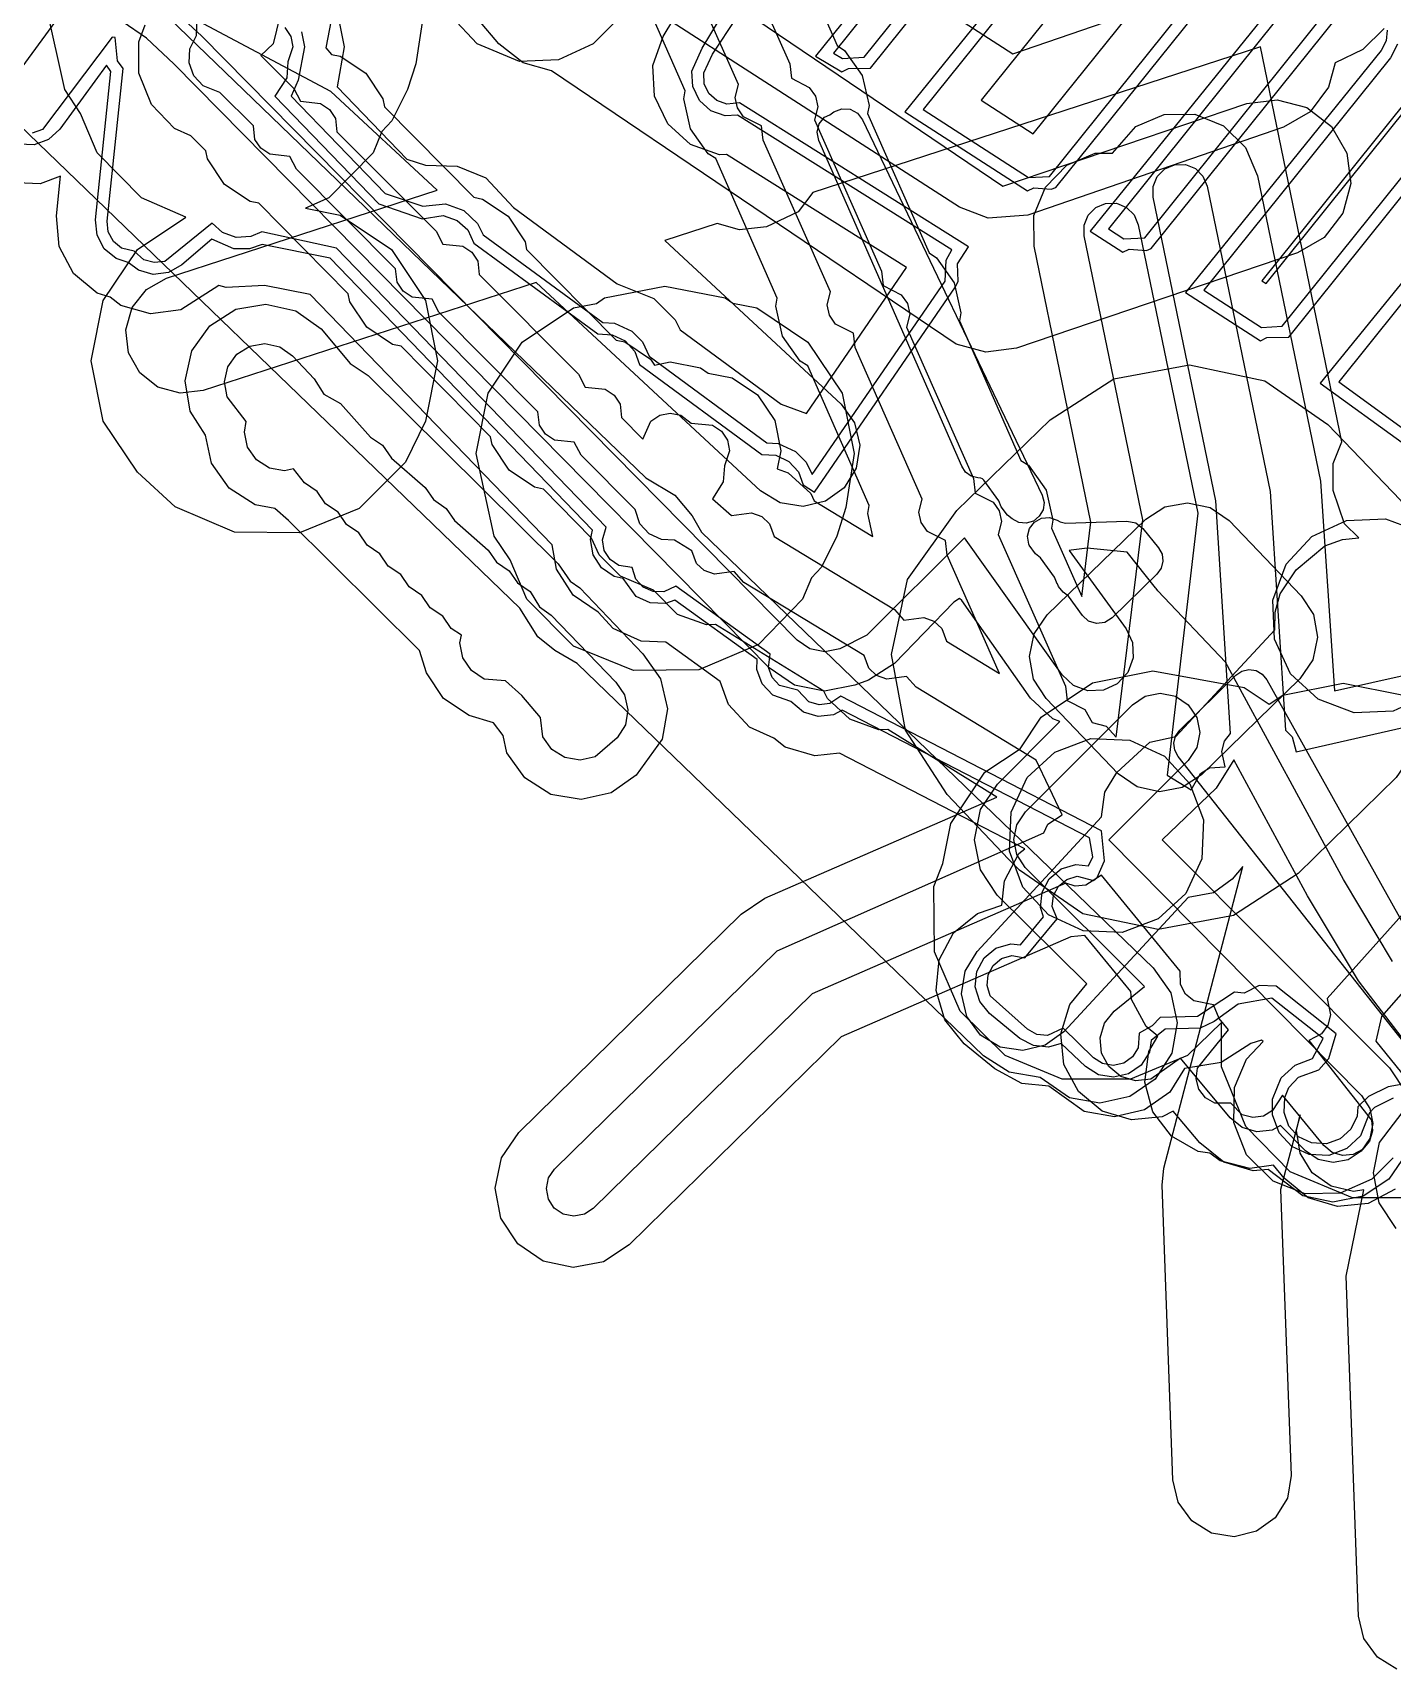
# Model space of a CAD drawing. Header units: metres. Extents: x -2677 to -840, y 169 to 1487.
# Drawn here: x -2003.13 to -1968.64, y 236.05 to 277.59 of the extents above; entities that cross this region are included whole.
import ezdxf

# ---------------------------------------------------------------- set-up
doc = ezdxf.new("R2010")
doc.units = ezdxf.units.M
doc.layers.add('AI_GREENING_EXCLUSIONS', color=1, linetype='Continuous')
doc.layers.add('AI_GREENING_LAWN', color=82, linetype='Continuous')

msp = doc.modelspace()

# ---------------------------------------------------------------- linework, layer by layer
at = {"layer": 'AI_GREENING_EXCLUSIONS'}
for points in [[(-2003.819, 276.143), (-2002.228, 278.323), (-2002.248, 278.566), (-2002.164, 278.826), (-2001.598, 279.342), (-2002.168, 281.927), (-2002.472, 282.015), (-2002.675, 282.198), (-2002.793, 282.444), (-2002.807, 282.755), (-2002.601, 283.121), (-2003.542, 283.991)], [(-1978.419, 283.023), (-1983.269, 276.988), (-1982.605, 276.591), (-1982.432, 276.677), (-1981.876, 276.69), (-1977.347, 282.333)], [(-1978.185, 282.835), (-1982.815, 277.066), (-1982.586, 276.929), (-1982.038, 276.966), (-1977.581, 282.52)], [(-1985.891, 281.972), (-1978.264, 277.052), (-1973.309, 278.759)], [(-1976.255, 281.456), (-1981.005, 275.575), (-1977.889, 273.57), (-1977.728, 273.65), (-1977.292, 273.614), (-1977.172, 273.662), (-1972.474, 279.516)], [(-1976.021, 281.269), (-1980.543, 275.635), (-1977.865, 273.911), (-1977.335, 273.939), (-1972.708, 279.704)], [(-2003.24, 280.591), (-2002.472, 280.452), (-2001.815, 280.03), (-1987.58, 266.287), (-1986.844, 265.85), (-1986.398, 265.322), (-1986.167, 264.906), (-1974.702, 253.854), (-1974.257, 253.213), (-1974.092, 252.451), (-1974.23, 251.683), (-1974.652, 251.026), (-1975.294, 250.582), (-1976.056, 250.416), (-1976.824, 250.555), (-1977.571, 251.064), (-1978.355, 251.199), (-1979.012, 251.621), (-1989.321, 261.573), (-1989.889, 261.902), (-1990.315, 262.255), (-1990.778, 262.98), (-2005.205, 276.909)], [(-1985.63, 280.642), (-1983.926, 276.796), (-1983.883, 276.43), (-1983.43, 276.198), (-1983.273, 275.975), (-1983.213, 275.708), (-1983.298, 275.378), (-1981.594, 271.532), (-1981.551, 271.167), (-1981.097, 270.935), (-1980.94, 270.711), (-1980.88, 270.445), (-1980.966, 270.115), (-1979.261, 266.269), (-1979.219, 265.903), (-1978.765, 265.671), (-1978.608, 265.448), (-1978.548, 265.181), (-1978.633, 264.851), (-1976.929, 261.005), (-1976.886, 260.64), (-1976.433, 260.408), (-1976.252, 260.077), (-1975.893, 259.988), (-1975.645, 259.702), (-1974.966, 265.22), (-1976.453, 272.428), (-1976.455, 272.701), (-1976.352, 272.954), (-1976.16, 273.149), (-1975.909, 273.255), (-1975.636, 273.257), (-1975.382, 273.154), (-1975.188, 272.963), (-1975.082, 272.711), (-1973.572, 265.39), (-1974.352, 258.741), (-1973.742, 258.369), (-1973.504, 258.784), (-1973.275, 258.932), (-1972.88, 258.954), (-1972.958, 259.34), (-1972.889, 259.605), (-1972.742, 259.8), (-1973.115, 265.708), (-1974.704, 273.411), (-1974.706, 273.684), (-1974.603, 273.938), (-1974.411, 274.132), (-1974.16, 274.238), (-1973.886, 274.24), (-1973.633, 274.137), (-1973.439, 273.946), (-1973.333, 273.694), (-1971.734, 265.943), (-1971.345, 259.888), (-1971.174, 259.713), (-1971.074, 259.334), (-1967.985, 260.034)], [(-1984.28, 280.804), (-1982.724, 277.26), (-1982.533, 277.14), (-1982.084, 276.502), (-1981.913, 275.74), (-1981.948, 275.54), (-1980.391, 271.997), (-1980.201, 271.876), (-1979.752, 271.238), (-1979.581, 270.477), (-1979.616, 270.277), (-1978.059, 266.733), (-1977.869, 266.613), (-1977.419, 265.975), (-1977.248, 265.213), (-1977.283, 265.013), (-1976.515, 263.279), (-1976.283, 265.166), (-1977.726, 272.166), (-1977.732, 272.946), (-1977.438, 273.669), (-1976.89, 274.225), (-1976.171, 274.528), (-1975.738, 274.531), (-1975.141, 275.208), (-1974.422, 275.512), (-1973.642, 275.517), (-1972.919, 275.223), (-1972.363, 274.676), (-1972.059, 273.957), (-1970.461, 266.205), (-1970.105, 260.886), (-1968.208, 261.303)], [(-1975.241, 280.643), (-1979.068, 275.875), (-1977.746, 275.024), (-1973.488, 280.33)], [(-1996.775, 278.348), (-1997.037, 277.307), (-1997.344, 277.013), (-1996.508, 276.172), (-1996.337, 275.846), (-1995.831, 275.792), (-1995.604, 275.64), (-1995.453, 275.412), (-1995.414, 275.074), (-1992.897, 272.546), (-1992.727, 272.22), (-1992.22, 272.166), (-1991.993, 272.013), (-1991.842, 271.786), (-1991.804, 271.447), (-1989.287, 268.919), (-1989.116, 268.593), (-1988.61, 268.539), (-1988.383, 268.387), (-1988.232, 268.159), (-1988.193, 267.821), (-1987.649, 267.274), (-1987.452, 267.726), (-1987.225, 267.878), (-1986.957, 267.931), (-1986.689, 267.878), (-1986.43, 267.678), (-1985.887, 267.625), (-1985.66, 267.473), (-1985.508, 267.246), (-1985.455, 266.978), (-1985.584, 266.597), (-1985.611, 266.19), (-1985.882, 265.754), (-1985.399, 265.332), (-1984.894, 265.4), (-1984.637, 265.307), (-1984.436, 265.122), (-1984.318, 264.802), (-1981.27, 262.948), (-1981.027, 262.673), (-1980.522, 262.741), (-1980.265, 262.647), (-1980.064, 262.463), (-1979.946, 262.143), (-1978.603, 261.326), (-1979.934, 264.33), (-1979.976, 264.695), (-1980.43, 264.927), (-1980.587, 265.151), (-1980.647, 265.417), (-1980.562, 265.747), (-1982.266, 269.593), (-1982.309, 269.959), (-1982.762, 270.191), (-1982.919, 270.414), (-1982.979, 270.681), (-1982.894, 271.011), (-1984.598, 274.857), (-1984.641, 275.222), (-1985.095, 275.454), (-1985.252, 275.678), (-1985.312, 275.944), (-1985.226, 276.274), (-1986.931, 280.12)], [(-1995.475, 278.348), (-1995.699, 277.202), (-1995.551, 277.036), (-1995.331, 276.992), (-1994.683, 276.557), (-1994.251, 275.907), (-1994.211, 275.708), (-1991.941, 273.41), (-1991.72, 273.365), (-1991.072, 272.93), (-1990.64, 272.281), (-1990.601, 272.082), (-1988.33, 269.783), (-1988.109, 269.739), (-1987.461, 269.304), (-1987.36, 269.151), (-1986.957, 269.231), (-1986.192, 269.079), (-1985.992, 268.946), (-1985.39, 268.826), (-1984.741, 268.392), (-1984.307, 267.743), (-1984.155, 266.978), (-1984.246, 266.521), (-1983.962, 266.417), (-1983.387, 265.89), (-1983.301, 265.706), (-1981.816, 264.802), (-1981.947, 265.385), (-1981.912, 265.585), (-1983.468, 269.129), (-1983.659, 269.249), (-1984.108, 269.887), (-1984.279, 270.649), (-1984.244, 270.849), (-1985.801, 274.392), (-1985.991, 274.513), (-1986.44, 275.151), (-1986.611, 275.912), (-1986.576, 276.112), (-1988.133, 279.656)], [(-1987.187, 279.564), (-1978.514, 273.69), (-1972.327, 275.787), (-1971.553, 275.888), (-1970.8, 275.686), (-1970.181, 275.21), (-1969.791, 274.534), (-1969.689, 273.761), (-1969.892, 273.007), (-1970.367, 272.388), (-1971.043, 271.998), (-1978.171, 269.582), (-1978.945, 269.481), (-1979.699, 269.683), (-1989.97, 276.619), (-1990.693, 276.824), (-1991.305, 277.309), (-1991.823, 277.918)], [(-1967.587, 256.088), (-1970.288, 253.075), (-1970.2, 252.66), (-1970.269, 252.396), (-1970.433, 252.178), (-1970.753, 252.004), (-1969.163, 249.986), (-1969.136, 249.714), (-1969.215, 249.453), (-1969.388, 249.241), (-1969.629, 249.112), (-1969.901, 249.085), (-1970.162, 249.165), (-1970.373, 249.338), (-1971.424, 250.616), (-1971.671, 250.229), (-1971.906, 250.09), (-1972.177, 250.053), (-1972.441, 250.121), (-1972.736, 250.417), (-1973.142, 250.417), (-1973.378, 250.554), (-1973.544, 250.77), (-1973.615, 251.034), (-1973.579, 251.305), (-1972.793, 252.281), (-1973.03, 252.569), (-1973.169, 252.91), (-1973.668, 253.012), (-1973.879, 253.185), (-1974.008, 253.426), (-1974.015, 253.767), (-1976.018, 256.203), (-1976.414, 255.951), (-1976.686, 255.926), (-1976.919, 255.998), (-1983.359, 253.194), (-1988.909, 247.744), (-1989.137, 247.595), (-1989.406, 247.544), (-1989.673, 247.6), (-1989.899, 247.754), (-1990.049, 247.982), (-1990.099, 248.25), (-1990.044, 248.518), (-1989.89, 248.743), (-1984.247, 254.283), (-1977.478, 257.281), (-1977.372, 257.502), (-1977.013, 257.738), (-1977.668, 259.119), (-1980.716, 260.973), (-1980.959, 261.248), (-1981.464, 261.18), (-1981.721, 261.274), (-1981.922, 261.459), (-1982.04, 261.778), (-1985.088, 263.632), (-1985.332, 263.908), (-1985.837, 263.84), (-1986.093, 263.933), (-1986.294, 264.118), (-1986.413, 264.438), (-1986.85, 264.704), (-1987.176, 264.72), (-1987.493, 264.868), (-1987.725, 265.121), (-1987.846, 265.488), (-1989.22, 266.868), (-1989.391, 267.194), (-1989.898, 267.248), (-1990.124, 267.401), (-1990.276, 267.628), (-1990.314, 267.967), (-1992.831, 270.495), (-1993.002, 270.821), (-1993.508, 270.875), (-1993.735, 271.027), (-1993.886, 271.255), (-1993.925, 271.593), (-1996.442, 274.121), (-1996.612, 274.447), (-1997.119, 274.501), (-1997.346, 274.654), (-1997.497, 274.881), (-1997.535, 275.22), (-1998.386, 276.074), (-1998.813, 276.238), (-1999.045, 276.491), (-1999.166, 276.821), (-1999.15, 277.176), (-1998.977, 277.518), (-1998.924, 278.869)], [(-1995.386, 277.991), (-1995.234, 277.226), (-1995.41, 276.21), (-1993.64, 274.377), (-1993.17, 274.222), (-1992.361, 274.202), (-1991.639, 273.9), (-1990.935, 273.153), (-1988.3, 271.216), (-1987.375, 270.841), (-1986.835, 270.301), (-1986.708, 270.046), (-1984.142, 268.159), (-1983.503, 267.924), (-1980.963, 271.624), (-1985.531, 274.495), (-1985.707, 274.487), (-1986.443, 274.748), (-1987.021, 275.272), (-1987.356, 275.977), (-1987.395, 276.756), (-1987.133, 277.491), (-1986.569, 278.435)], [(-1968.84, 277.698), (-1969.38, 277.158), (-1970.088, 276.822), (-1970.25, 276.203), (-1970.723, 275.581), (-1971.397, 275.188), (-1977.88, 272.953), (-1978.89, 272.876), (-1979.616, 273.163), (-1988.023, 278.587)], [(-1971.383, 278.64), (-1976.302, 272.548), (-1975.47, 272.013), (-1975.31, 272.093), (-1974.873, 272.058), (-1974.754, 272.106), (-1970.011, 278.015)], [(-1971.149, 278.452), (-1975.839, 272.607), (-1975.446, 272.354), (-1974.916, 272.382), (-1970.245, 278.203)], [(-1993.194, 278.238), (-1993.415, 276.797), (-1993.627, 276.143), (-1994.019, 275.353), (-1994.272, 275.082), (-1994.499, 274.538), (-1995.622, 273.394), (-1996.213, 273.131), (-1995.331, 272.955), (-1994.033, 272.088), (-1993.166, 270.791), (-1992.861, 269.26), (-1993.166, 267.729), (-1993.671, 266.69), (-1994.848, 265.513), (-1996.363, 264.895), (-1998.016, 264.909), (-1999.518, 265.552), (-2000.478, 266.431), (-2001.345, 267.729), (-2001.649, 269.26), (-2001.345, 270.791), (-2000.478, 272.088), (-1999.252, 272.907), (-2000.377, 273.394), (-2001.501, 274.538), (-2001.92, 275.54), (-2002.322, 276.143), (-2002.784, 278.238)], [(-1968.626, 254.011), (-1969.87, 256.092), (-1971.278, 258.686), (-1971.372, 258.852), (-1972.864, 261.61), (-1974.584, 263.424), (-1974.63, 263.481), (-1974.646, 263.495), (-1975.367, 264.404), (-1976.376, 264.503), (-1976.78, 264.452), (-1976.825, 264.445), (-1976.833, 264.446), (-1975.391, 262.46), (-1975.228, 262.106), (-1975.213, 261.716), (-1975.348, 261.35), (-1975.613, 261.064), (-1975.967, 260.9), (-1976.357, 260.885), (-1976.723, 261.02), (-1977.009, 261.285), (-1979.49, 264.77), (-1981.972, 262.293), (-1982.65, 261.948), (-1983.033, 261.873), (-1983.416, 261.952), (-1983.739, 262.17), (-1998.839, 277.502), (-1999.636, 278.237)], [(-1996.739, 277.721), (-1996.587, 277.494), (-1996.534, 277.226), (-1996.663, 276.845), (-1996.69, 276.438), (-1996.989, 275.973), (-1994.353, 273.243), (-1993.255, 272.859), (-1992.716, 272.948), (-1992.366, 272.822), (-1992.097, 272.58), (-1991.937, 272.242), (-1988.794, 269.942), (-1988.434, 269.922), (-1988.102, 269.763), (-1987.859, 269.494), (-1987.738, 269.166), (-1984.636, 266.885), (-1984.276, 266.865), (-1983.944, 266.706), (-1983.702, 266.438), (-1983.581, 266.109), (-1983.3, 265.926), (-1979.715, 271.133), (-1979.648, 271.285), (-1979.671, 271.723), (-1979.385, 272.154), (-1985.197, 275.81), (-1985.518, 275.773), (-1985.776, 275.864), (-1985.978, 276.048), (-1986.095, 276.294), (-1986.109, 276.567), (-1985.889, 277.039), (-1985.27, 277.971)], [(-1996.31, 277.609), (-1996.234, 277.226), (-1996.396, 276.379), (-1996.575, 275.976), (-1994.188, 273.505), (-1993.235, 273.186), (-1992.656, 273.242), (-1992.198, 273.071), (-1991.848, 272.747), (-1991.708, 272.46), (-1988.664, 270.236), (-1988.375, 270.216), (-1987.934, 270.012), (-1987.664, 269.742), (-1987.491, 269.375), (-1984.506, 267.179), (-1984.217, 267.16), (-1983.776, 266.955), (-1983.506, 266.685), (-1983.356, 266.374), (-1979.978, 271.279), (-1979.958, 271.81), (-1979.816, 272.075), (-1985.249, 275.492), (-1985.562, 275.476), (-1985.93, 275.607), (-1986.219, 275.869), (-1986.386, 276.221), (-1986.406, 276.611), (-1986.147, 277.193), (-1985.711, 277.923)], [(-1988.374, 277.844), (-1988.914, 277.304), (-1989.796, 276.895), (-1990.782, 276.856), (-1991.858, 277.304), (-1992.505, 278.003)], [(-1968.286, 249.13), (-1968.723, 248.484), (-1969.375, 248.054), (-1970.141, 247.907), (-1970.906, 248.064), (-1971.783, 248.736), (-1972.163, 248.695), (-1972.911, 248.915), (-1973.519, 249.406), (-1974.194, 250.215), (-1974.472, 250.066), (-1975.249, 249.989), (-1975.996, 250.215), (-1976.599, 250.709), (-1976.968, 251.397), (-1977.045, 252.174), (-1976.818, 252.921), (-1976.385, 253.449), (-1978.659, 255.698), (-1979.083, 256.336), (-1979.236, 257.101), (-1979.084, 257.867), (-1978.652, 258.516), (-1977.069, 260.102), (-1977.246, 260.168), (-1977.819, 260.697), (-1979.555, 263.173), (-1979.617, 263.23), (-1979.759, 263.137), (-1981.27, 261.58), (-1981.923, 261.152), (-1982.272, 261.022), (-1983.039, 260.873), (-1983.803, 261.03), (-1984.45, 261.467), (-1999.55, 276.799), (-2000.251, 277.448), (-2000.864, 277.874)], [(-1968.517, 236.047), (-1969.015, 236.354), (-1969.358, 236.828), (-1969.493, 237.397), (-1969.809, 246.021), (-1969.359, 248.214), (-1969.619, 248.172), (-1970.189, 248.306), (-1970.665, 248.647), (-1970.973, 249.145), (-1971.067, 249.722), (-1970.973, 250.124), (-1971.471, 248.224), (-1971.205, 240.966), (-1971.298, 240.389), (-1971.605, 239.89), (-1972.079, 239.548), (-1972.649, 239.412), (-1973.226, 239.505), (-1973.725, 239.812), (-1974.067, 240.287), (-1974.203, 240.856), (-1974.477, 248.335), (-1974.429, 248.77), (-1972.424, 256.425), (-1972.695, 256.103), (-1973.169, 255.759), (-1973.818, 255.635), (-1976.967, 252.229), (-1977.441, 251.885), (-1978.01, 251.749), (-1978.588, 251.84), (-1979.087, 252.146), (-1979.431, 252.62), (-1979.568, 253.189), (-1979.476, 253.767), (-1979.17, 254.266), (-1976.01, 257.683), (-1975.931, 258.313), (-1975.625, 258.812), (-1974.784, 259.578), (-1974.127, 259.72), (-1971.619, 262.432), (-1971.609, 262.882), (-1971.483, 263.341), (-1971.076, 263.956), (-1970.349, 264.563), (-1969.901, 264.724), (-1969.486, 264.768), (-1969.848, 265.124), (-1970.139, 265.967), (-1970.136, 266.655), (-1969.915, 267.199), (-1971.983, 277.225), (-1983.341, 273.533), (-1983.713, 273.04), (-1984.518, 272.658), (-1985.202, 272.585), (-1985.767, 272.744), (-1987.093, 272.313), (-1982.621, 268.159), (-1982.278, 267.685), (-1982.143, 267.115), (-1982.236, 266.538), (-1982.543, 266.039), (-1983.017, 265.696), (-1983.587, 265.561), (-1984.164, 265.654), (-1984.663, 265.961), (-1990.358, 271.251), (-1998.812, 268.503), (-1999.393, 268.434), (-1999.956, 268.593), (-2000.416, 268.955), (-2000.702, 269.466), (-2000.771, 270.047), (-2000.612, 270.61), (-2000.25, 271.07), (-1999.739, 271.356), (-1992.873, 273.588), (-1995.571, 276.093), (-1998.925, 277.883)], [(-1968.562, 248.237), (-1969.25, 247.869), (-1970.027, 247.792), (-1970.774, 248.017), (-1971.377, 248.512), (-1971.646, 248.839), (-1972.252, 248.755), (-1973.007, 248.951), (-1973.267, 249.147), (-1973.56, 249.186), (-1974.236, 249.577), (-1974.71, 250.196), (-1974.912, 250.95), (-1974.81, 251.724), (-1974.584, 252.114), (-1974.884, 252.359), (-1975.252, 253.047), (-1975.272, 253.249), (-1976.439, 254.668), (-1976.792, 254.635), (-1982.619, 252.098), (-1987.998, 246.817), (-1988.651, 246.389), (-1989.418, 246.244), (-1990.182, 246.403), (-1990.826, 246.843), (-1991.254, 247.496), (-1991.399, 248.262), (-1991.24, 249.026), (-1990.801, 249.671), (-1985.158, 255.211), (-1984.555, 255.618), (-1978.669, 258.181), (-1981.438, 259.905), (-1981.663, 259.896), (-1982.396, 260.163), (-1982.971, 260.691), (-1983.057, 260.875), (-1985.811, 262.564), (-1986.036, 262.555), (-1986.769, 262.823), (-1987.383, 263.435), (-1988.219, 263.79), (-1988.76, 264.331), (-1988.955, 264.76), (-1990.177, 266.004), (-1990.398, 266.048), (-1991.046, 266.483), (-1991.478, 267.133), (-1991.517, 267.332), (-1993.788, 269.631), (-1994.008, 269.675), (-1994.656, 270.11), (-1995.088, 270.76), (-1995.128, 270.959), (-1997.398, 273.257), (-1997.619, 273.302), (-1998.267, 273.736), (-1998.699, 274.386), (-1998.738, 274.585), (-1999.119, 274.968), (-1999.539, 275.16), (-2000.123, 275.764), (-2000.44, 276.564), (-2000.44, 277.356), (-2000.277, 277.787)], [(-1968.769, 277.653), (-1968.793, 277.381), (-1968.919, 277.139), (-1973.883, 270.991), (-1971.981, 269.767), (-1971.82, 269.847), (-1971.264, 269.86), (-1966.732, 275.507)], [(-1968.176, 250.932), (-1968.742, 250.833), (-1969.235, 250.584), (-1969.511, 250.323), (-1969.531, 250.086), (-1969.69, 249.754), (-1969.958, 249.511), (-1970.309, 249.386), (-1970.683, 249.405), (-1971.015, 249.565), (-1971.258, 249.833), (-1971.383, 250.183), (-1971.364, 250.558), (-1971.258, 250.81), (-1971.015, 251.079), (-1970.496, 251.258), (-1970.246, 251.552), (-1970.057, 252.178), (-1971.584, 253.384), (-1972.015, 253.401), (-1972.398, 253.212), (-1972.642, 253.232), (-1973.581, 252.613), (-1974.526, 252.593), (-1974.731, 252.377), (-1975.057, 252.195), (-1975.08, 251.821), (-1975.226, 251.59), (-1975.449, 251.433), (-1975.715, 251.373), (-1975.985, 251.419), (-1976.215, 251.565), (-1976.988, 252.323), (-1977.384, 252.135), (-1977.655, 252.163), (-1977.896, 252.292), (-1978.841, 253.139), (-1978.919, 253.401), (-1978.892, 253.673), (-1978.763, 253.913), (-1978.551, 254.086), (-1978.29, 254.165), (-1977.957, 254.105), (-1977.14, 255.096), (-1977.263, 255.411), (-1977.235, 255.683), (-1977.106, 255.923), (-1976.895, 256.096), (-1976.633, 256.175), (-1976.213, 256.068), (-1976.126, 256.144), (-1975.937, 256.568), (-1976.018, 257.331), (-1982.625, 260.745), (-1982.907, 260.559), (-1983.178, 260.528), (-1983.441, 260.604), (-1983.722, 260.896), (-1984.183, 261.017), (-1984.369, 261.217), (-1984.464, 261.473), (-1984.425, 261.809), (-1986.815, 263.536), (-1987.122, 263.394), (-1987.394, 263.404), (-1987.643, 263.517), (-1987.829, 263.717), (-1987.922, 264.015), (-1988.259, 264.061), (-1988.483, 264.216), (-1988.631, 264.446), (-1988.68, 264.715), (-1988.582, 265.039), (-1995.423, 272.122), (-1997.323, 272.533), (-1997.598, 272.413), (-1997.972, 272.393), (-1998.322, 272.519), (-1998.579, 272.75), (-1999.781, 271.784), (-2000.052, 271.751), (-2000.315, 271.824), (-2000.559, 272.043), (-2000.878, 272.118), (-2001.088, 272.292), (-2001.216, 272.534), (-2001.241, 272.806), (-2000.843, 276.675), (-2000.982, 276.876), (-2001.046, 277.463), (-2001.114, 277.475), (-2002.889, 275.133), (-2003.145, 275.039)], [(-1968.505, 277.297), (-1968.685, 276.951), (-1973.42, 271.051), (-1971.956, 270.108), (-1971.427, 270.136), (-1966.966, 275.695)], [(-1968.613, 250.545), (-1969.086, 250.305), (-1969.217, 250.171), (-1969.441, 249.586), (-1969.791, 249.262), (-1970.249, 249.091), (-1970.742, 249.111), (-1971.183, 249.316), (-1971.507, 249.665), (-1971.677, 250.124), (-1971.677, 250.52), (-1971.453, 251.058), (-1971.103, 251.381), (-1970.661, 251.549), (-1970.393, 252.06), (-1971.695, 253.081), (-1972.548, 252.929), (-1973.156, 252.485), (-1973.51, 252.321), (-1974.397, 252.293), (-1974.75, 252.003), (-1974.8, 251.713), (-1975.008, 251.383), (-1975.327, 251.159), (-1975.708, 251.073), (-1976.092, 251.139), (-1976.422, 251.348), (-1977.037, 251.932), (-1977.355, 251.837), (-1977.743, 251.876), (-1978.087, 252.06), (-1978.859, 252.696), (-1979.105, 252.998), (-1979.218, 253.372), (-1979.179, 253.76), (-1978.994, 254.104), (-1978.692, 254.351), (-1978.318, 254.463), (-1978.071, 254.438), (-1977.489, 255.144), (-1977.561, 255.382), (-1977.522, 255.77), (-1977.338, 256.114), (-1977.035, 256.361), (-1976.662, 256.473), (-1976.34, 256.441), (-1976.237, 256.671), (-1976.32, 257.15), (-1982.598, 260.393), (-1982.816, 260.273), (-1983.204, 260.229), (-1983.579, 260.337), (-1983.899, 260.608), (-1984.358, 260.774), (-1984.624, 261.06), (-1984.76, 261.426), (-1984.751, 261.675), (-1986.84, 263.184), (-1987.074, 263.097), (-1987.464, 263.112), (-1987.818, 263.274), (-1988.15, 263.736), (-1988.378, 263.786), (-1988.699, 264.008), (-1988.91, 264.336), (-1988.98, 264.72), (-1988.927, 264.964), (-1995.587, 271.861), (-1997.315, 272.212), (-1997.636, 272.099), (-1998.032, 272.099), (-1998.59, 272.344), (-1999.347, 271.692), (-1999.686, 271.499), (-2000.074, 271.452), (-2000.45, 271.556), (-2000.709, 271.758), (-2001.02, 271.854), (-2001.321, 272.103), (-2001.503, 272.448), (-2001.54, 272.836), (-2001.152, 276.604), (-2001.26, 276.766), (-2002.445, 275.141), (-2002.732, 274.877), (-2003.099, 274.742), (-2003.489, 274.758)], [(-1967.905, 276.325), (-1971.946, 271.291), (-1971.838, 271.221), (-1967.746, 276.321)], [(-1965.64, 274.631), (-1970.462, 268.694), (-1968.292, 267.121)], [(-1965.406, 274.443), (-1969.995, 268.726), (-1968.258, 267.467)], [(-1968.612, 249.027), (-1969.152, 248.487), (-1969.954, 248.131), (-1970.843, 248.111), (-1971.662, 248.433), (-1972.336, 249.106), (-1972.657, 249.926), (-1972.638, 250.815), (-1972.336, 251.537), (-1971.915, 251.983), (-1971.956, 252.015), (-1972.221, 251.93), (-1972.98, 251.445), (-1973.905, 251.293), (-1974.284, 250.694), (-1974.921, 250.245), (-1975.683, 250.073), (-1976.452, 250.206), (-1977.35, 250.85), (-1978.035, 250.919), (-1978.723, 251.289), (-1979.495, 251.925), (-1979.988, 252.529), (-1980.213, 253.276), (-1980.135, 254.053), (-1979.766, 254.74), (-1979.162, 255.234), (-1978.541, 255.44), (-1978.478, 256.063), (-1978.109, 256.75), (-1977.96, 256.872), (-1982.666, 259.303), (-1983.288, 259.233), (-1984.038, 259.449), (-1984.331, 259.683), (-1984.944, 259.964), (-1985.475, 260.535), (-1985.694, 261.122), (-1987.069, 262.116), (-1987.695, 262.139), (-1988.404, 262.464), (-1988.786, 262.875), (-1989.418, 263.313), (-1989.84, 263.97), (-1989.952, 264.586), (-1996.094, 270.945), (-1997.253, 271.175), (-1998.229, 271.119), (-1998.415, 271.175), (-1999.373, 270.55), (-2000.147, 270.454), (-2000.899, 270.663), (-2001.17, 270.874), (-2001.495, 270.974), (-2002.096, 271.472), (-2002.461, 272.162), (-2002.534, 272.939), (-2002.431, 273.943), (-2002.944, 273.754), (-2003.724, 273.786)], [(-1968.06, 248.013), (-1969.643, 248.013), (-1971.229, 248.676), (-1972.353, 249.82), (-1972.973, 251.342), (-1972.973, 252.465), (-1973.832, 251.626), (-1975.277, 251.021), (-1977.016, 251.021), (-1978.46, 251.626), (-1979.604, 252.749), (-1980.252, 254.257), (-1980.267, 255.918), (-1980.042, 256.496), (-1980.042, 256.496), (-1979.839, 257.519), (-1978.972, 258.817), (-1978.078, 259.414), (-1977.543, 260.215), (-1976.245, 261.082), (-1974.715, 261.386), (-1972.39, 260.97), (-1971.756, 260.546), (-1971.413, 260.776), (-1969.882, 261.08), (-1968.351, 260.776)], [(-1968.104, 251.713), (-1969.495, 253.518), (-1970.786, 255.68), (-1972.659, 259.131), (-1973.107, 258.41), (-1974.476, 257.104), (-1968.706, 251.312), (-1968.276, 250.661)], [(-1966.874, 254.93), (-1968.906, 252.615), (-1969.057, 251.988), (-1968.288, 251.052)], [(-1968.539, 247.233), (-1968.969, 247.884), (-1969.116, 248.651), (-1968.96, 249.415), (-1968.96, 249.415), (-1967.652, 251.138)]]:
    msp.add_lwpolyline(points, dxfattribs=at)
for points in [[(-1987.095, 271.158), (-1985.564, 270.854), (-1985.365, 270.721), (-1984.762, 270.601), (-1983.465, 269.734), (-1982.597, 268.436), (-1982.293, 266.905), (-1982.5, 265.535), (-1982.726, 264.81), (-1983.119, 264.02), (-1983.371, 263.749), (-1983.598, 263.205), (-1984.721, 262.061), (-1986.23, 261.414), (-1987.891, 261.398), (-1989.413, 262.018), (-1990.6, 263.205), (-1991.019, 264.207), (-1991.422, 264.81), (-1991.883, 266.905), (-1991.579, 268.436), (-1990.711, 269.734), (-1989.414, 270.601), (-1988.831, 270.717), (-1988.626, 270.854), (-1987.095, 271.158)], [(-1987.822, 258.742), (-1988.46, 258.292), (-1989.221, 258.121), (-1989.99, 258.254), (-1990.65, 258.671), (-1991.1, 259.308), (-1991.199, 259.748), (-1991.443, 260.074), (-1992.062, 260.256), (-1992.71, 260.691), (-1993.142, 261.34), (-1993.322, 261.91), (-1996.643, 265.204), (-1996.988, 265.514), (-1997.492, 265.604), (-1998.149, 266.024), (-1998.596, 266.664), (-1998.751, 267.369), (-1999.137, 267.983), (-1999.269, 268.753), (-1999.096, 269.514), (-1998.644, 270.15), (-1997.984, 270.566), (-1997.215, 270.697), (-1996.454, 270.524), (-1995.817, 270.073), (-1995.08, 269.194), (-1994.62, 268.884), (-1989.805, 264.11), (-1989.494, 263.665), (-1989.253, 263.497), (-1987.651, 261.824), (-1987.201, 261.187), (-1987.03, 260.425), (-1987.163, 259.656), (-1987.822, 258.742)], [(-1998.269, 268.725), (-1998.183, 269.106), (-1997.957, 269.424), (-1997.627, 269.632), (-1997.242, 269.698), (-1996.862, 269.611), (-1996.543, 269.385), (-1995.994, 268.805), (-1995.748, 268.411), (-1995.324, 268.173), (-1994.565, 267.32), (-1994.259, 267.117), (-1994.032, 266.792), (-1993.172, 266.04), (-1992.967, 265.736), (-1992.639, 265.512), (-1992.434, 265.208), (-1991.574, 264.456), (-1991.369, 264.152), (-1991.042, 263.928), (-1990.836, 263.624), (-1990.509, 263.4), (-1990.277, 263.016), (-1989.975, 262.805), (-1988.34, 261.1), (-1988.115, 260.781), (-1988.03, 260.4), (-1988.096, 260.016), (-1988.305, 259.686), (-1988.866, 259.206), (-1989.247, 259.12), (-1989.631, 259.187), (-1989.961, 259.395), (-1990.186, 259.714), (-1990.252, 260.206), (-1990.721, 260.766), (-1991.141, 261.132), (-1991.678, 261.179), (-1992.002, 261.396), (-1992.218, 261.721), (-1992.293, 262.104), (-1992.255, 262.292), (-1992.513, 262.465), (-1992.724, 262.778), (-1993.046, 262.993), (-1993.257, 263.306), (-1993.578, 263.521), (-1993.79, 263.834), (-1994.111, 264.049), (-1994.322, 264.362), (-1994.644, 264.577), (-1994.855, 264.89), (-1995.176, 265.105), (-1995.387, 265.418), (-1995.709, 265.633), (-1995.92, 265.946), (-1996.242, 266.161), (-1996.516, 266.517), (-1996.744, 266.466), (-1997.128, 266.535), (-1997.456, 266.745), (-1997.68, 267.065), (-1997.763, 267.446), (-1997.716, 267.715), (-1998.203, 268.341), (-1998.269, 268.725)], [(-1977.313, 267.764), (-1975.7, 268.802), (-1973.781, 269.156), (-1971.873, 268.748), (-1970.267, 267.642), (-1968.423, 265.72), (-1967.39, 264.12), (-1967.031, 262.203), (-1967.433, 260.294), (-1968.535, 258.684), (-1971.026, 256.248), (-1972.661, 255.182), (-1974.578, 254.823), (-1976.487, 255.225), (-1978.097, 256.327), (-1978.377, 256.613), (-1979.929, 258.248), (-1980.99, 259.885), (-1981.343, 261.804), (-1980.936, 263.711), (-1979.686, 265.458), (-1977.313, 267.764)], [(-1973.83, 265.656), (-1973.258, 265.534), (-1972.776, 265.202), (-1970.948, 263.297), (-1970.639, 262.817), (-1970.531, 262.242), (-1970.652, 261.669), (-1970.982, 261.186), (-1973.473, 258.75), (-1973.964, 258.43), (-1974.539, 258.322), (-1975.112, 258.443), (-1975.595, 258.774), (-1977.419, 260.688), (-1977.738, 261.179), (-1977.844, 261.754), (-1977.721, 262.327), (-1977.389, 262.809), (-1974.89, 265.239), (-1974.406, 265.55), (-1973.83, 265.656)], [(-1966.746, 262.392), (-1967.087, 261.475), (-1967.734, 260.776), (-1968.616, 260.367), (-1969.602, 260.328), (-1970.519, 260.669), (-1971.218, 261.316), (-1971.627, 262.198), (-1971.666, 263.184), (-1971.325, 264.101), (-1970.678, 264.8), (-1969.796, 265.209), (-1968.81, 265.248), (-1967.893, 264.907), (-1967.194, 264.26), (-1966.785, 263.378), (-1966.746, 262.392)], [(-1978.162, 256.727), (-1978.236, 257.11), (-1978.16, 257.485), (-1977.944, 257.81), (-1975.23, 260.529), (-1974.906, 260.746), (-1974.523, 260.822), (-1974.14, 260.747), (-1973.816, 260.53), (-1973.599, 260.206), (-1973.522, 259.823), (-1973.598, 259.441), (-1973.814, 259.116), (-1975.827, 257.1), (-1969.417, 250.609), (-1969.203, 250.284), (-1969.129, 249.901), (-1969.207, 249.518), (-1969.426, 249.195), (-1969.752, 248.981), (-1970.135, 248.907), (-1970.517, 248.985), (-1970.84, 249.204), (-1971.475, 249.847), (-1971.685, 249.732), (-1972.073, 249.691), (-1972.447, 249.801), (-1972.751, 250.046), (-1974.009, 251.554), (-1974.763, 251.022), (-1975.152, 250.984), (-1975.525, 251.097), (-1975.827, 251.344), (-1976.011, 251.688), (-1976.049, 252.077), (-1975.936, 252.45), (-1975.689, 252.752), (-1974.926, 253.376), (-1977.947, 256.401), (-1978.162, 256.727)], [(-1973.467, 256.62), (-1973.876, 255.739), (-1974.575, 255.091), (-1975.492, 254.75), (-1976.478, 254.789), (-1977.36, 255.199), (-1978.007, 255.898), (-1978.349, 256.815), (-1978.309, 257.801), (-1977.9, 258.682), (-1977.201, 259.329), (-1976.284, 259.671), (-1975.298, 259.632), (-1974.416, 259.222), (-1973.769, 258.523), (-1973.428, 257.606), (-1973.467, 256.62)]]:
    msp.add_lwpolyline(points, close=True, dxfattribs=at)
at = {"layer": 'AI_GREENING_LAWN'}
for points in [[(-1977.741, 265.193), (-1977.924, 265.139), (-1978.114, 265.157), (-1978.283, 265.245), (-1978.402, 265.339), (-1978.56, 265.556), (-1978.616, 265.707), (-1978.996, 266.23), (-1979.033, 266.263), (-1979.08, 266.278), (-1979.149, 266.285), (-1979.319, 266.332), (-1979.461, 266.436), (-1979.559, 266.582), (-1983.19, 274.85), (-1983.232, 275.063), (-1983.18, 275.274), (-1983.042, 275.443), (-1982.911, 275.506), (-1982.805, 275.577), (-1982.607, 275.654), (-1982.395, 275.643), (-1982.207, 275.544), (-1982.077, 275.376), (-1977.521, 265.852), (-1977.473, 265.667), (-1977.498, 265.478), (-1977.592, 265.312), (-1977.741, 265.193)], [(-1975.37, 265.189), (-1975.146, 265.144), (-1974.965, 265.004), (-1974.567, 264.515), (-1974.479, 264.353), (-1974.455, 264.171), (-1974.5, 263.992), (-1974.606, 263.841), (-1975.747, 262.732), (-1975.928, 262.619), (-1976.138, 262.592), (-1976.341, 262.654), (-1976.5, 262.795), (-1976.855, 263.283), (-1976.985, 263.385), (-1977.108, 263.53), (-1977.133, 263.602), (-1977.139, 263.6), (-1977.207, 263.769), (-1977.566, 264.261), (-1977.691, 264.361), (-1977.849, 264.578), (-1977.86, 264.607), (-1977.891, 264.808), (-1977.839, 265.005), (-1977.714, 265.165), (-1977.535, 265.261), (-1977.332, 265.279), (-1977.139, 265.214), (-1977.06, 265.168), (-1976.928, 265.134), (-1975.37, 265.189)]]:
    msp.add_lwpolyline(points, close=True, dxfattribs=at)
msp.add_lwpolyline([(-1965.159, 247.936), (-1974.072, 259.217), (-1974.157, 259.378), (-1974.179, 259.558), (-1974.134, 259.735), (-1974.029, 259.884), (-1972.604, 261.279), (-1972.452, 261.38), (-1972.274, 261.421), (-1972.093, 261.395), (-1971.934, 261.306), (-1971.817, 261.165), (-1968.01, 254.347)], dxfattribs=at)

doc.saveas('drawing.dxf')
